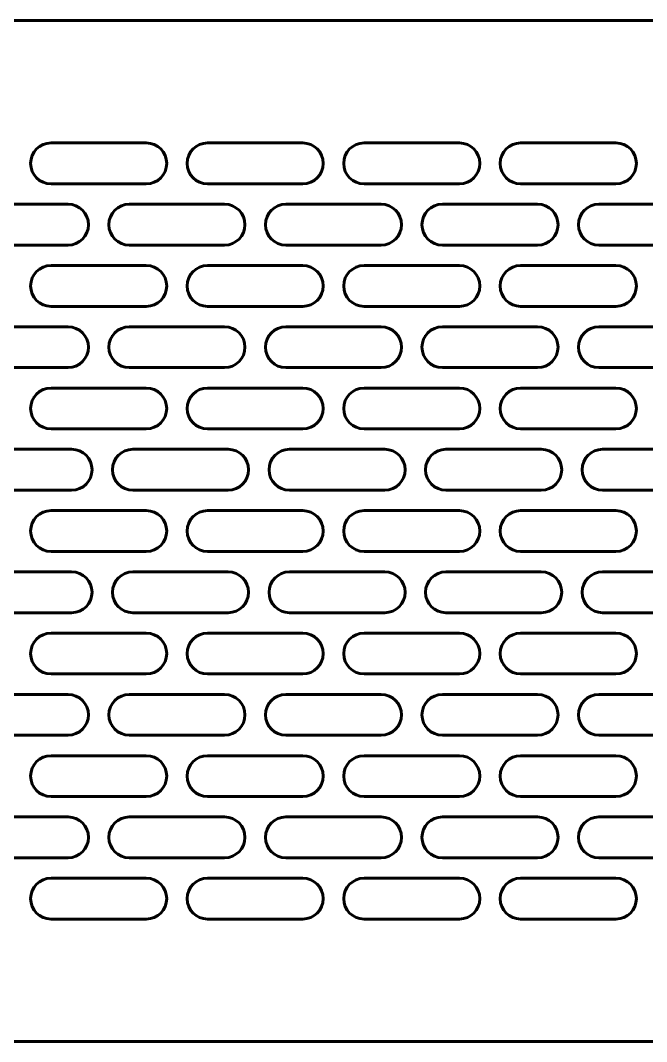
# Model space of a CAD drawing. Header units: millimetres. Extents: x -218 to 987, y 3 to 153.
# Drawn here: x 418.9 to 510.9, y 2.8 to 152.8 of the extents above; entities that cross this region are included whole.
import ezdxf

# ---------------------------------------------------------------- set-up
doc = ezdxf.new("R2010")
doc.units = ezdxf.units.MM
doc.linetypes.add('K5LT_BASIC', pattern=[0])
doc.layers.add('Системный слой', color=7, linetype='Continuous')

# ---------------------------------------------------------------- blocks, each defined once
blk = doc.blocks.new('U0')
at = {"layer": 'Системный слой', "color": 5, "linetype": 'K5LT_BASIC', "lineweight": 60, "true_color": 0x0000ff}
for p, q in [((-218.12, 152.82), (986.88, 152.82)), ((986.88, 2.82), (-218.12, 2.82))]:
    blk.add_line(p, q, dxfattribs=at)
blk = doc.blocks.new('U317')
at = {"layer": 'Системный слой', "color": 5, "linetype": 'K5LT_BASIC', "lineweight": 60, "true_color": 0x0000ff}
for p, q in [((437.38, 134.82), (423.38, 134.82)), ((423.38, 128.82), (437.38, 128.82))]:
    blk.add_line(p, q, dxfattribs=at)
for centre, start, end in [((423.38, 131.82), 90, 270), ((437.38, 131.82), 270, 90)]:
    blk.add_arc(centre, 3, start, end, dxfattribs=at)
blk = doc.blocks.new('U318')
at = {"layer": 'Системный слой', "color": 5, "linetype": 'K5LT_BASIC', "lineweight": 60, "true_color": 0x0000ff}
for p, q in [((460.38, 134.82), (446.38, 134.82)), ((446.38, 128.82), (460.38, 128.82))]:
    blk.add_line(p, q, dxfattribs=at)
for centre, start, end in [((446.38, 131.82), 90, 270), ((460.38, 131.82), 270, 90)]:
    blk.add_arc(centre, 3, start, end, dxfattribs=at)
blk = doc.blocks.new('U319')
at = {"layer": 'Системный слой', "color": 5, "linetype": 'K5LT_BASIC', "lineweight": 60, "true_color": 0x0000ff}
for p, q in [((483.38, 134.82), (469.38, 134.82)), ((469.38, 128.82), (483.38, 128.82))]:
    blk.add_line(p, q, dxfattribs=at)
for centre, start, end in [((469.38, 131.82), 90, 270), ((483.38, 131.82), 270, 90)]:
    blk.add_arc(centre, 3, start, end, dxfattribs=at)
blk = doc.blocks.new('U320')
at = {"layer": 'Системный слой', "color": 5, "linetype": 'K5LT_BASIC', "lineweight": 60, "true_color": 0x0000ff}
for p, q in [((506.38, 134.82), (492.38, 134.82)), ((492.38, 128.82), (506.38, 128.82))]:
    blk.add_line(p, q, dxfattribs=at)
for centre, start, end in [((492.38, 131.82), 90, 270), ((506.38, 131.82), 270, 90)]:
    blk.add_arc(centre, 3, start, end, dxfattribs=at)
blk = doc.blocks.new('U340')
at = {"layer": 'Системный слой', "color": 5, "linetype": 'K5LT_BASIC', "lineweight": 60, "true_color": 0x0000ff}
for p, q in [((426.41, 89.82), (412.41, 89.82)), ((412.41, 83.82), (426.41, 83.82))]:
    blk.add_line(p, q, dxfattribs=at)
for centre, start, end in [((412.41, 86.82), 90, 270), ((426.41, 86.82), 270, 90)]:
    blk.add_arc(centre, 3, start, end, dxfattribs=at)
blk = doc.blocks.new('U342')
at = {"layer": 'Системный слой', "color": 5, "linetype": 'K5LT_BASIC', "lineweight": 60, "true_color": 0x0000ff}
for p, q in [((425.88, 107.82), (411.88, 107.82)), ((411.88, 101.82), (425.88, 101.82))]:
    blk.add_line(p, q, dxfattribs=at)
for centre, start, end in [((411.88, 104.82), 90, 270), ((425.88, 104.82), 270, 90)]:
    blk.add_arc(centre, 3, start, end, dxfattribs=at)
blk = doc.blocks.new('U344')
at = {"layer": 'Системный слой', "color": 5, "linetype": 'K5LT_BASIC', "lineweight": 60, "true_color": 0x0000ff}
for p, q in [((425.88, 125.82), (411.88, 125.82)), ((411.88, 119.82), (425.88, 119.82))]:
    blk.add_line(p, q, dxfattribs=at)
for centre, start, end in [((411.88, 122.82), 90, 270), ((425.88, 122.82), 270, 90)]:
    blk.add_arc(centre, 3, start, end, dxfattribs=at)
blk = doc.blocks.new('U345')
at = {"layer": 'Системный слой', "color": 5, "linetype": 'K5LT_BASIC', "lineweight": 60, "true_color": 0x0000ff}
for p, q in [((437.38, 80.82), (423.38, 80.82)), ((423.38, 74.82), (437.38, 74.82))]:
    blk.add_line(p, q, dxfattribs=at)
for centre, start, end in [((423.38, 77.82), 90, 270), ((437.38, 77.82), 270, 90)]:
    blk.add_arc(centre, 3, start, end, dxfattribs=at)
blk = doc.blocks.new('U346')
at = {"layer": 'Системный слой', "color": 5, "linetype": 'K5LT_BASIC', "lineweight": 60, "true_color": 0x0000ff}
for p, q in [((437.38, 98.82), (423.38, 98.82)), ((423.38, 92.82), (437.38, 92.82))]:
    blk.add_line(p, q, dxfattribs=at)
for centre, start, end in [((423.38, 95.82), 90, 270), ((437.38, 95.82), 270, 90)]:
    blk.add_arc(centre, 3, start, end, dxfattribs=at)
blk = doc.blocks.new('U347')
at = {"layer": 'Системный слой', "color": 5, "linetype": 'K5LT_BASIC', "lineweight": 60, "true_color": 0x0000ff}
for p, q in [((437.38, 116.82), (423.38, 116.82)), ((423.38, 110.82), (437.38, 110.82))]:
    blk.add_line(p, q, dxfattribs=at)
for centre, start, end in [((423.38, 113.82), 90, 270), ((437.38, 113.82), 270, 90)]:
    blk.add_arc(centre, 3, start, end, dxfattribs=at)
blk = doc.blocks.new('U348')
at = {"layer": 'Системный слой', "color": 5, "linetype": 'K5LT_BASIC', "lineweight": 60, "true_color": 0x0000ff}
for p, q in [((437.38, 80.82), (423.38, 80.82)), ((423.38, 74.82), (437.38, 74.82))]:
    blk.add_line(p, q, dxfattribs=at)
for centre, start, end in [((423.38, 77.82), 90, 270), ((437.38, 77.82), 270, 90)]:
    blk.add_arc(centre, 3, start, end, dxfattribs=at)
blk = doc.blocks.new('U349')
at = {"layer": 'Системный слой', "color": 5, "linetype": 'K5LT_BASIC', "lineweight": 60, "true_color": 0x0000ff}
for p, q in [((449.41, 89.82), (435.41, 89.82)), ((435.41, 83.82), (449.41, 83.82))]:
    blk.add_line(p, q, dxfattribs=at)
for centre, start, end in [((435.41, 86.82), 90, 270), ((449.41, 86.82), 270, 90)]:
    blk.add_arc(centre, 3, start, end, dxfattribs=at)
blk = doc.blocks.new('U350')
at = {"layer": 'Системный слой', "color": 5, "linetype": 'K5LT_BASIC', "lineweight": 60, "true_color": 0x0000ff}
for p, q in [((437.38, 98.82), (423.38, 98.82)), ((423.38, 92.82), (437.38, 92.82))]:
    blk.add_line(p, q, dxfattribs=at)
for centre, start, end in [((423.38, 95.82), 90, 270), ((437.38, 95.82), 270, 90)]:
    blk.add_arc(centre, 3, start, end, dxfattribs=at)
blk = doc.blocks.new('U351')
at = {"layer": 'Системный слой', "color": 5, "linetype": 'K5LT_BASIC', "lineweight": 60, "true_color": 0x0000ff}
for p, q in [((448.88, 107.82), (434.88, 107.82)), ((434.88, 101.82), (448.88, 101.82))]:
    blk.add_line(p, q, dxfattribs=at)
for centre, start, end in [((434.88, 104.82), 90, 270), ((448.88, 104.82), 270, 90)]:
    blk.add_arc(centre, 3, start, end, dxfattribs=at)
blk = doc.blocks.new('U352')
at = {"layer": 'Системный слой', "color": 5, "linetype": 'K5LT_BASIC', "lineweight": 60, "true_color": 0x0000ff}
for p, q in [((437.38, 116.82), (423.38, 116.82)), ((423.38, 110.82), (437.38, 110.82))]:
    blk.add_line(p, q, dxfattribs=at)
for centre, start, end in [((423.38, 113.82), 90, 270), ((437.38, 113.82), 270, 90)]:
    blk.add_arc(centre, 3, start, end, dxfattribs=at)
blk = doc.blocks.new('U353')
at = {"layer": 'Системный слой', "color": 5, "linetype": 'K5LT_BASIC', "lineweight": 60, "true_color": 0x0000ff}
for p, q in [((448.88, 125.82), (434.88, 125.82)), ((434.88, 119.82), (448.88, 119.82))]:
    blk.add_line(p, q, dxfattribs=at)
for centre, start, end in [((434.88, 122.82), 90, 270), ((448.88, 122.82), 270, 90)]:
    blk.add_arc(centre, 3, start, end, dxfattribs=at)
blk = doc.blocks.new('U354')
at = {"layer": 'Системный слой', "color": 5, "linetype": 'K5LT_BASIC', "lineweight": 60, "true_color": 0x0000ff}
for p, q in [((460.38, 80.82), (446.38, 80.82)), ((446.38, 74.82), (460.38, 74.82))]:
    blk.add_line(p, q, dxfattribs=at)
for centre, start, end in [((446.38, 77.82), 90, 270), ((460.38, 77.82), 270, 90)]:
    blk.add_arc(centre, 3, start, end, dxfattribs=at)
blk = doc.blocks.new('U355')
at = {"layer": 'Системный слой', "color": 5, "linetype": 'K5LT_BASIC', "lineweight": 60, "true_color": 0x0000ff}
for p, q in [((460.38, 98.82), (446.38, 98.82)), ((446.38, 92.82), (460.38, 92.82))]:
    blk.add_line(p, q, dxfattribs=at)
for centre, start, end in [((446.38, 95.82), 90, 270), ((460.38, 95.82), 270, 90)]:
    blk.add_arc(centre, 3, start, end, dxfattribs=at)
blk = doc.blocks.new('U356')
at = {"layer": 'Системный слой', "color": 5, "linetype": 'K5LT_BASIC', "lineweight": 60, "true_color": 0x0000ff}
for p, q in [((460.38, 116.82), (446.38, 116.82)), ((446.38, 110.82), (460.38, 110.82))]:
    blk.add_line(p, q, dxfattribs=at)
for centre, start, end in [((446.38, 113.82), 90, 270), ((460.38, 113.82), 270, 90)]:
    blk.add_arc(centre, 3, start, end, dxfattribs=at)
blk = doc.blocks.new('U357')
at = {"layer": 'Системный слой', "color": 5, "linetype": 'K5LT_BASIC', "lineweight": 60, "true_color": 0x0000ff}
for p, q in [((460.38, 80.82), (446.38, 80.82)), ((446.38, 74.82), (460.38, 74.82))]:
    blk.add_line(p, q, dxfattribs=at)
for centre, start, end in [((446.38, 77.82), 90, 270), ((460.38, 77.82), 270, 90)]:
    blk.add_arc(centre, 3, start, end, dxfattribs=at)
blk = doc.blocks.new('U358')
at = {"layer": 'Системный слой', "color": 5, "linetype": 'K5LT_BASIC', "lineweight": 60, "true_color": 0x0000ff}
for p, q in [((472.41, 89.82), (458.41, 89.82)), ((458.41, 83.82), (472.41, 83.82))]:
    blk.add_line(p, q, dxfattribs=at)
for centre, start, end in [((458.41, 86.82), 90, 270), ((472.41, 86.82), 270, 90)]:
    blk.add_arc(centre, 3, start, end, dxfattribs=at)
blk = doc.blocks.new('U359')
at = {"layer": 'Системный слой', "color": 5, "linetype": 'K5LT_BASIC', "lineweight": 60, "true_color": 0x0000ff}
for p, q in [((460.38, 98.82), (446.38, 98.82)), ((446.38, 92.82), (460.38, 92.82))]:
    blk.add_line(p, q, dxfattribs=at)
for centre, start, end in [((446.38, 95.82), 90, 270), ((460.38, 95.82), 270, 90)]:
    blk.add_arc(centre, 3, start, end, dxfattribs=at)
blk = doc.blocks.new('U360')
at = {"layer": 'Системный слой', "color": 5, "linetype": 'K5LT_BASIC', "lineweight": 60, "true_color": 0x0000ff}
for p, q in [((471.88, 107.82), (457.88, 107.82)), ((457.88, 101.82), (471.88, 101.82))]:
    blk.add_line(p, q, dxfattribs=at)
for centre, start, end in [((457.88, 104.82), 90, 270), ((471.88, 104.82), 270, 90)]:
    blk.add_arc(centre, 3, start, end, dxfattribs=at)
blk = doc.blocks.new('U361')
at = {"layer": 'Системный слой', "color": 5, "linetype": 'K5LT_BASIC', "lineweight": 60, "true_color": 0x0000ff}
for p, q in [((460.38, 116.82), (446.38, 116.82)), ((446.38, 110.82), (460.38, 110.82))]:
    blk.add_line(p, q, dxfattribs=at)
for centre, start, end in [((446.38, 113.82), 90, 270), ((460.38, 113.82), 270, 90)]:
    blk.add_arc(centre, 3, start, end, dxfattribs=at)
blk = doc.blocks.new('U362')
at = {"layer": 'Системный слой', "color": 5, "linetype": 'K5LT_BASIC', "lineweight": 60, "true_color": 0x0000ff}
for p, q in [((471.88, 125.82), (457.88, 125.82)), ((457.88, 119.82), (471.88, 119.82))]:
    blk.add_line(p, q, dxfattribs=at)
for centre, start, end in [((457.88, 122.82), 90, 270), ((471.88, 122.82), 270, 90)]:
    blk.add_arc(centre, 3, start, end, dxfattribs=at)
blk = doc.blocks.new('U363')
at = {"layer": 'Системный слой', "color": 5, "linetype": 'K5LT_BASIC', "lineweight": 60, "true_color": 0x0000ff}
for p, q in [((483.38, 80.82), (469.38, 80.82)), ((469.38, 74.82), (483.38, 74.82))]:
    blk.add_line(p, q, dxfattribs=at)
for centre, start, end in [((469.38, 77.82), 90, 270), ((483.38, 77.82), 270, 90)]:
    blk.add_arc(centre, 3, start, end, dxfattribs=at)
blk = doc.blocks.new('U364')
at = {"layer": 'Системный слой', "color": 5, "linetype": 'K5LT_BASIC', "lineweight": 60, "true_color": 0x0000ff}
for p, q in [((483.38, 98.82), (469.38, 98.82)), ((469.38, 92.82), (483.38, 92.82))]:
    blk.add_line(p, q, dxfattribs=at)
for centre, start, end in [((469.38, 95.82), 90, 270), ((483.38, 95.82), 270, 90)]:
    blk.add_arc(centre, 3, start, end, dxfattribs=at)
blk = doc.blocks.new('U365')
at = {"layer": 'Системный слой', "color": 5, "linetype": 'K5LT_BASIC', "lineweight": 60, "true_color": 0x0000ff}
for p, q in [((483.38, 116.82), (469.38, 116.82)), ((469.38, 110.82), (483.38, 110.82))]:
    blk.add_line(p, q, dxfattribs=at)
for centre, start, end in [((469.38, 113.82), 90, 270), ((483.38, 113.82), 270, 90)]:
    blk.add_arc(centre, 3, start, end, dxfattribs=at)
blk = doc.blocks.new('U366')
at = {"layer": 'Системный слой', "color": 5, "linetype": 'K5LT_BASIC', "lineweight": 60, "true_color": 0x0000ff}
for p, q in [((483.38, 80.82), (469.38, 80.82)), ((469.38, 74.82), (483.38, 74.82))]:
    blk.add_line(p, q, dxfattribs=at)
for centre, start, end in [((469.38, 77.82), 90, 270), ((483.38, 77.82), 270, 90)]:
    blk.add_arc(centre, 3, start, end, dxfattribs=at)
blk = doc.blocks.new('U367')
at = {"layer": 'Системный слой', "color": 5, "linetype": 'K5LT_BASIC', "lineweight": 60, "true_color": 0x0000ff}
for p, q in [((495.41, 89.82), (481.41, 89.82)), ((481.41, 83.82), (495.41, 83.82))]:
    blk.add_line(p, q, dxfattribs=at)
for centre, start, end in [((481.41, 86.82), 90, 270), ((495.41, 86.82), 270, 90)]:
    blk.add_arc(centre, 3, start, end, dxfattribs=at)
blk = doc.blocks.new('U368')
at = {"layer": 'Системный слой', "color": 5, "linetype": 'K5LT_BASIC', "lineweight": 60, "true_color": 0x0000ff}
for p, q in [((483.38, 98.82), (469.38, 98.82)), ((469.38, 92.82), (483.38, 92.82))]:
    blk.add_line(p, q, dxfattribs=at)
for centre, start, end in [((469.38, 95.82), 90, 270), ((483.38, 95.82), 270, 90)]:
    blk.add_arc(centre, 3, start, end, dxfattribs=at)
blk = doc.blocks.new('U369')
at = {"layer": 'Системный слой', "color": 5, "linetype": 'K5LT_BASIC', "lineweight": 60, "true_color": 0x0000ff}
for p, q in [((494.88, 107.82), (480.88, 107.82)), ((480.88, 101.82), (494.88, 101.82))]:
    blk.add_line(p, q, dxfattribs=at)
for centre, start, end in [((480.88, 104.82), 90, 270), ((494.88, 104.82), 270, 90)]:
    blk.add_arc(centre, 3, start, end, dxfattribs=at)
blk = doc.blocks.new('U370')
at = {"layer": 'Системный слой', "color": 5, "linetype": 'K5LT_BASIC', "lineweight": 60, "true_color": 0x0000ff}
for p, q in [((483.38, 116.82), (469.38, 116.82)), ((469.38, 110.82), (483.38, 110.82))]:
    blk.add_line(p, q, dxfattribs=at)
for centre, start, end in [((469.38, 113.82), 90, 270), ((483.38, 113.82), 270, 90)]:
    blk.add_arc(centre, 3, start, end, dxfattribs=at)
blk = doc.blocks.new('U371')
at = {"layer": 'Системный слой', "color": 5, "linetype": 'K5LT_BASIC', "lineweight": 60, "true_color": 0x0000ff}
for p, q in [((494.88, 125.82), (480.88, 125.82)), ((480.88, 119.82), (494.88, 119.82))]:
    blk.add_line(p, q, dxfattribs=at)
for centre, start, end in [((480.88, 122.82), 90, 270), ((494.88, 122.82), 270, 90)]:
    blk.add_arc(centre, 3, start, end, dxfattribs=at)
blk = doc.blocks.new('U372')
at = {"layer": 'Системный слой', "color": 5, "linetype": 'K5LT_BASIC', "lineweight": 60, "true_color": 0x0000ff}
for p, q in [((506.38, 80.82), (492.38, 80.82)), ((492.38, 74.82), (506.38, 74.82))]:
    blk.add_line(p, q, dxfattribs=at)
for centre, start, end in [((492.38, 77.82), 90, 270), ((506.38, 77.82), 270, 90)]:
    blk.add_arc(centre, 3, start, end, dxfattribs=at)
blk = doc.blocks.new('U373')
at = {"layer": 'Системный слой', "color": 5, "linetype": 'K5LT_BASIC', "lineweight": 60, "true_color": 0x0000ff}
for p, q in [((506.38, 98.82), (492.38, 98.82)), ((492.38, 92.82), (506.38, 92.82))]:
    blk.add_line(p, q, dxfattribs=at)
for centre, start, end in [((492.38, 95.82), 90, 270), ((506.38, 95.82), 270, 90)]:
    blk.add_arc(centre, 3, start, end, dxfattribs=at)
blk = doc.blocks.new('U374')
at = {"layer": 'Системный слой', "color": 5, "linetype": 'K5LT_BASIC', "lineweight": 60, "true_color": 0x0000ff}
for p, q in [((506.38, 116.82), (492.38, 116.82)), ((492.38, 110.82), (506.38, 110.82))]:
    blk.add_line(p, q, dxfattribs=at)
for centre, start, end in [((492.38, 113.82), 90, 270), ((506.38, 113.82), 270, 90)]:
    blk.add_arc(centre, 3, start, end, dxfattribs=at)
blk = doc.blocks.new('U375')
at = {"layer": 'Системный слой', "color": 5, "linetype": 'K5LT_BASIC', "lineweight": 60, "true_color": 0x0000ff}
for p, q in [((506.38, 80.82), (492.38, 80.82)), ((492.38, 74.82), (506.38, 74.82))]:
    blk.add_line(p, q, dxfattribs=at)
for centre, start, end in [((492.38, 77.82), 90, 270), ((506.38, 77.82), 270, 90)]:
    blk.add_arc(centre, 3, start, end, dxfattribs=at)
blk = doc.blocks.new('U376')
at = {"layer": 'Системный слой', "color": 5, "linetype": 'K5LT_BASIC', "lineweight": 60, "true_color": 0x0000ff}
for p, q in [((518.41, 89.82), (504.41, 89.82)), ((504.41, 83.82), (518.41, 83.82))]:
    blk.add_line(p, q, dxfattribs=at)
for centre, start, end in [((504.41, 86.82), 90, 270), ((518.41, 86.82), 270, 90)]:
    blk.add_arc(centre, 3, start, end, dxfattribs=at)
blk = doc.blocks.new('U377')
at = {"layer": 'Системный слой', "color": 5, "linetype": 'K5LT_BASIC', "lineweight": 60, "true_color": 0x0000ff}
for p, q in [((506.38, 98.82), (492.38, 98.82)), ((492.38, 92.82), (506.38, 92.82))]:
    blk.add_line(p, q, dxfattribs=at)
for centre, start, end in [((492.38, 95.82), 90, 270), ((506.38, 95.82), 270, 90)]:
    blk.add_arc(centre, 3, start, end, dxfattribs=at)
blk = doc.blocks.new('U378')
at = {"layer": 'Системный слой', "color": 5, "linetype": 'K5LT_BASIC', "lineweight": 60, "true_color": 0x0000ff}
for p, q in [((517.88, 107.82), (503.88, 107.82)), ((503.88, 101.82), (517.88, 101.82))]:
    blk.add_line(p, q, dxfattribs=at)
for centre, start, end in [((503.88, 104.82), 90, 270), ((517.88, 104.82), 270, 90)]:
    blk.add_arc(centre, 3, start, end, dxfattribs=at)
blk = doc.blocks.new('U379')
at = {"layer": 'Системный слой', "color": 5, "linetype": 'K5LT_BASIC', "lineweight": 60, "true_color": 0x0000ff}
for p, q in [((506.38, 116.82), (492.38, 116.82)), ((492.38, 110.82), (506.38, 110.82))]:
    blk.add_line(p, q, dxfattribs=at)
for centre, start, end in [((492.38, 113.82), 90, 270), ((506.38, 113.82), 270, 90)]:
    blk.add_arc(centre, 3, start, end, dxfattribs=at)
blk = doc.blocks.new('U380')
at = {"layer": 'Системный слой', "color": 5, "linetype": 'K5LT_BASIC', "lineweight": 60, "true_color": 0x0000ff}
for p, q in [((517.88, 125.82), (503.88, 125.82)), ((503.88, 119.82), (517.88, 119.82))]:
    blk.add_line(p, q, dxfattribs=at)
for centre, start, end in [((503.88, 122.82), 90, 270), ((517.88, 122.82), 270, 90)]:
    blk.add_arc(centre, 3, start, end, dxfattribs=at)
blk = doc.blocks.new('U835')
at = {"layer": 'Системный слой', "color": 5, "linetype": 'K5LT_BASIC', "lineweight": 60, "true_color": 0x0000ff}
for p, q in [((423.38, 26.82), (437.38, 26.82)), ((437.38, 20.82), (423.38, 20.82))]:
    blk.add_line(p, q, dxfattribs=at)
for centre, start, end in [((423.38, 23.82), 90, 270), ((437.38, 23.82), 270, 90)]:
    blk.add_arc(centre, 3, start, end, dxfattribs=at)
blk = doc.blocks.new('U836')
at = {"layer": 'Системный слой', "color": 5, "linetype": 'K5LT_BASIC', "lineweight": 60, "true_color": 0x0000ff}
for p, q in [((446.38, 26.82), (460.38, 26.82)), ((460.38, 20.82), (446.38, 20.82))]:
    blk.add_line(p, q, dxfattribs=at)
for centre, start, end in [((446.38, 23.82), 90, 270), ((460.38, 23.82), 270, 90)]:
    blk.add_arc(centre, 3, start, end, dxfattribs=at)
blk = doc.blocks.new('U837')
at = {"layer": 'Системный слой', "color": 5, "linetype": 'K5LT_BASIC', "lineweight": 60, "true_color": 0x0000ff}
for p, q in [((469.38, 26.82), (483.38, 26.82)), ((483.38, 20.82), (469.38, 20.82))]:
    blk.add_line(p, q, dxfattribs=at)
for centre, start, end in [((469.38, 23.82), 90, 270), ((483.38, 23.82), 270, 90)]:
    blk.add_arc(centre, 3, start, end, dxfattribs=at)
blk = doc.blocks.new('U838')
at = {"layer": 'Системный слой', "color": 5, "linetype": 'K5LT_BASIC', "lineweight": 60, "true_color": 0x0000ff}
for p, q in [((492.38, 26.82), (506.38, 26.82)), ((506.38, 20.82), (492.38, 20.82))]:
    blk.add_line(p, q, dxfattribs=at)
for centre, start, end in [((492.38, 23.82), 90, 270), ((506.38, 23.82), 270, 90)]:
    blk.add_arc(centre, 3, start, end, dxfattribs=at)
blk = doc.blocks.new('U858')
at = {"layer": 'Системный слой', "color": 5, "linetype": 'K5LT_BASIC', "lineweight": 60, "true_color": 0x0000ff}
for p, q in [((412.41, 71.82), (426.41, 71.82)), ((426.41, 65.82), (412.41, 65.82))]:
    blk.add_line(p, q, dxfattribs=at)
for centre, start, end in [((412.41, 68.82), 90, 270), ((426.41, 68.82), 270, 90)]:
    blk.add_arc(centre, 3, start, end, dxfattribs=at)
blk = doc.blocks.new('U860')
at = {"layer": 'Системный слой', "color": 5, "linetype": 'K5LT_BASIC', "lineweight": 60, "true_color": 0x0000ff}
for p, q in [((411.88, 53.82), (425.88, 53.82)), ((425.88, 47.82), (411.88, 47.82))]:
    blk.add_line(p, q, dxfattribs=at)
for centre, start, end in [((411.88, 50.82), 90, 270), ((425.88, 50.82), 270, 90)]:
    blk.add_arc(centre, 3, start, end, dxfattribs=at)
blk = doc.blocks.new('U862')
at = {"layer": 'Системный слой', "color": 5, "linetype": 'K5LT_BASIC', "lineweight": 60, "true_color": 0x0000ff}
for p, q in [((411.88, 35.82), (425.88, 35.82)), ((425.88, 29.82), (411.88, 29.82))]:
    blk.add_line(p, q, dxfattribs=at)
for centre, start, end in [((411.88, 32.82), 90, 270), ((425.88, 32.82), 270, 90)]:
    blk.add_arc(centre, 3, start, end, dxfattribs=at)
blk = doc.blocks.new('U863')
at = {"layer": 'Системный слой', "color": 5, "linetype": 'K5LT_BASIC', "lineweight": 60, "true_color": 0x0000ff}
for p, q in [((423.38, 80.82), (437.38, 80.82)), ((437.38, 74.82), (423.38, 74.82))]:
    blk.add_line(p, q, dxfattribs=at)
for centre, start, end in [((423.38, 77.82), 90, 270), ((437.38, 77.82), 270, 90)]:
    blk.add_arc(centre, 3, start, end, dxfattribs=at)
blk = doc.blocks.new('U864')
at = {"layer": 'Системный слой', "color": 5, "linetype": 'K5LT_BASIC', "lineweight": 60, "true_color": 0x0000ff}
for p, q in [((423.38, 62.82), (437.38, 62.82)), ((437.38, 56.82), (423.38, 56.82))]:
    blk.add_line(p, q, dxfattribs=at)
for centre, start, end in [((423.38, 59.82), 90, 270), ((437.38, 59.82), 270, 90)]:
    blk.add_arc(centre, 3, start, end, dxfattribs=at)
blk = doc.blocks.new('U865')
at = {"layer": 'Системный слой', "color": 5, "linetype": 'K5LT_BASIC', "lineweight": 60, "true_color": 0x0000ff}
for p, q in [((423.38, 44.82), (437.38, 44.82)), ((437.38, 38.82), (423.38, 38.82))]:
    blk.add_line(p, q, dxfattribs=at)
for centre, start, end in [((423.38, 41.82), 90, 270), ((437.38, 41.82), 270, 90)]:
    blk.add_arc(centre, 3, start, end, dxfattribs=at)
blk = doc.blocks.new('U866')
at = {"layer": 'Системный слой', "color": 5, "linetype": 'K5LT_BASIC', "lineweight": 60, "true_color": 0x0000ff}
for p, q in [((423.38, 80.82), (437.38, 80.82)), ((437.38, 74.82), (423.38, 74.82))]:
    blk.add_line(p, q, dxfattribs=at)
for centre, start, end in [((423.38, 77.82), 90, 270), ((437.38, 77.82), 270, 90)]:
    blk.add_arc(centre, 3, start, end, dxfattribs=at)
blk = doc.blocks.new('U867')
at = {"layer": 'Системный слой', "color": 5, "linetype": 'K5LT_BASIC', "lineweight": 60, "true_color": 0x0000ff}
for p, q in [((435.41, 71.82), (449.41, 71.82)), ((449.41, 65.82), (435.41, 65.82))]:
    blk.add_line(p, q, dxfattribs=at)
for centre, start, end in [((435.41, 68.82), 90, 270), ((449.41, 68.82), 270, 90)]:
    blk.add_arc(centre, 3, start, end, dxfattribs=at)
blk = doc.blocks.new('U868')
at = {"layer": 'Системный слой', "color": 5, "linetype": 'K5LT_BASIC', "lineweight": 60, "true_color": 0x0000ff}
for p, q in [((423.38, 62.82), (437.38, 62.82)), ((437.38, 56.82), (423.38, 56.82))]:
    blk.add_line(p, q, dxfattribs=at)
for centre, start, end in [((423.38, 59.82), 90, 270), ((437.38, 59.82), 270, 90)]:
    blk.add_arc(centre, 3, start, end, dxfattribs=at)
blk = doc.blocks.new('U869')
at = {"layer": 'Системный слой', "color": 5, "linetype": 'K5LT_BASIC', "lineweight": 60, "true_color": 0x0000ff}
for p, q in [((434.88, 53.82), (448.88, 53.82)), ((448.88, 47.82), (434.88, 47.82))]:
    blk.add_line(p, q, dxfattribs=at)
for centre, start, end in [((434.88, 50.82), 90, 270), ((448.88, 50.82), 270, 90)]:
    blk.add_arc(centre, 3, start, end, dxfattribs=at)
blk = doc.blocks.new('U870')
at = {"layer": 'Системный слой', "color": 5, "linetype": 'K5LT_BASIC', "lineweight": 60, "true_color": 0x0000ff}
for p, q in [((423.38, 44.82), (437.38, 44.82)), ((437.38, 38.82), (423.38, 38.82))]:
    blk.add_line(p, q, dxfattribs=at)
for centre, start, end in [((423.38, 41.82), 90, 270), ((437.38, 41.82), 270, 90)]:
    blk.add_arc(centre, 3, start, end, dxfattribs=at)
blk = doc.blocks.new('U871')
at = {"layer": 'Системный слой', "color": 5, "linetype": 'K5LT_BASIC', "lineweight": 60, "true_color": 0x0000ff}
for p, q in [((434.88, 35.82), (448.88, 35.82)), ((448.88, 29.82), (434.88, 29.82))]:
    blk.add_line(p, q, dxfattribs=at)
for centre, start, end in [((434.88, 32.82), 90, 270), ((448.88, 32.82), 270, 90)]:
    blk.add_arc(centre, 3, start, end, dxfattribs=at)
blk = doc.blocks.new('U872')
at = {"layer": 'Системный слой', "color": 5, "linetype": 'K5LT_BASIC', "lineweight": 60, "true_color": 0x0000ff}
for p, q in [((446.38, 80.82), (460.38, 80.82)), ((460.38, 74.82), (446.38, 74.82))]:
    blk.add_line(p, q, dxfattribs=at)
for centre, start, end in [((446.38, 77.82), 90, 270), ((460.38, 77.82), 270, 90)]:
    blk.add_arc(centre, 3, start, end, dxfattribs=at)
blk = doc.blocks.new('U873')
at = {"layer": 'Системный слой', "color": 5, "linetype": 'K5LT_BASIC', "lineweight": 60, "true_color": 0x0000ff}
for p, q in [((446.38, 62.82), (460.38, 62.82)), ((460.38, 56.82), (446.38, 56.82))]:
    blk.add_line(p, q, dxfattribs=at)
for centre, start, end in [((446.38, 59.82), 90, 270), ((460.38, 59.82), 270, 90)]:
    blk.add_arc(centre, 3, start, end, dxfattribs=at)
blk = doc.blocks.new('U874')
at = {"layer": 'Системный слой', "color": 5, "linetype": 'K5LT_BASIC', "lineweight": 60, "true_color": 0x0000ff}
for p, q in [((446.38, 44.82), (460.38, 44.82)), ((460.38, 38.82), (446.38, 38.82))]:
    blk.add_line(p, q, dxfattribs=at)
for centre, start, end in [((446.38, 41.82), 90, 270), ((460.38, 41.82), 270, 90)]:
    blk.add_arc(centre, 3, start, end, dxfattribs=at)
blk = doc.blocks.new('U875')
at = {"layer": 'Системный слой', "color": 5, "linetype": 'K5LT_BASIC', "lineweight": 60, "true_color": 0x0000ff}
for p, q in [((446.38, 80.82), (460.38, 80.82)), ((460.38, 74.82), (446.38, 74.82))]:
    blk.add_line(p, q, dxfattribs=at)
for centre, start, end in [((446.38, 77.82), 90, 270), ((460.38, 77.82), 270, 90)]:
    blk.add_arc(centre, 3, start, end, dxfattribs=at)
blk = doc.blocks.new('U876')
at = {"layer": 'Системный слой', "color": 5, "linetype": 'K5LT_BASIC', "lineweight": 60, "true_color": 0x0000ff}
for p, q in [((458.41, 71.82), (472.41, 71.82)), ((472.41, 65.82), (458.41, 65.82))]:
    blk.add_line(p, q, dxfattribs=at)
for centre, start, end in [((458.41, 68.82), 90, 270), ((472.41, 68.82), 270, 90)]:
    blk.add_arc(centre, 3, start, end, dxfattribs=at)
blk = doc.blocks.new('U877')
at = {"layer": 'Системный слой', "color": 5, "linetype": 'K5LT_BASIC', "lineweight": 60, "true_color": 0x0000ff}
for p, q in [((446.38, 62.82), (460.38, 62.82)), ((460.38, 56.82), (446.38, 56.82))]:
    blk.add_line(p, q, dxfattribs=at)
for centre, start, end in [((446.38, 59.82), 90, 270), ((460.38, 59.82), 270, 90)]:
    blk.add_arc(centre, 3, start, end, dxfattribs=at)
blk = doc.blocks.new('U878')
at = {"layer": 'Системный слой', "color": 5, "linetype": 'K5LT_BASIC', "lineweight": 60, "true_color": 0x0000ff}
for p, q in [((457.88, 53.82), (471.88, 53.82)), ((471.88, 47.82), (457.88, 47.82))]:
    blk.add_line(p, q, dxfattribs=at)
for centre, start, end in [((457.88, 50.82), 90, 270), ((471.88, 50.82), 270, 90)]:
    blk.add_arc(centre, 3, start, end, dxfattribs=at)
blk = doc.blocks.new('U879')
at = {"layer": 'Системный слой', "color": 5, "linetype": 'K5LT_BASIC', "lineweight": 60, "true_color": 0x0000ff}
for p, q in [((446.38, 44.82), (460.38, 44.82)), ((460.38, 38.82), (446.38, 38.82))]:
    blk.add_line(p, q, dxfattribs=at)
for centre, start, end in [((446.38, 41.82), 90, 270), ((460.38, 41.82), 270, 90)]:
    blk.add_arc(centre, 3, start, end, dxfattribs=at)
blk = doc.blocks.new('U880')
at = {"layer": 'Системный слой', "color": 5, "linetype": 'K5LT_BASIC', "lineweight": 60, "true_color": 0x0000ff}
for p, q in [((457.88, 35.82), (471.88, 35.82)), ((471.88, 29.82), (457.88, 29.82))]:
    blk.add_line(p, q, dxfattribs=at)
for centre, start, end in [((457.88, 32.82), 90, 270), ((471.88, 32.82), 270, 90)]:
    blk.add_arc(centre, 3, start, end, dxfattribs=at)
blk = doc.blocks.new('U881')
at = {"layer": 'Системный слой', "color": 5, "linetype": 'K5LT_BASIC', "lineweight": 60, "true_color": 0x0000ff}
for p, q in [((469.38, 80.82), (483.38, 80.82)), ((483.38, 74.82), (469.38, 74.82))]:
    blk.add_line(p, q, dxfattribs=at)
for centre, start, end in [((469.38, 77.82), 90, 270), ((483.38, 77.82), 270, 90)]:
    blk.add_arc(centre, 3, start, end, dxfattribs=at)
blk = doc.blocks.new('U882')
at = {"layer": 'Системный слой', "color": 5, "linetype": 'K5LT_BASIC', "lineweight": 60, "true_color": 0x0000ff}
for p, q in [((469.38, 62.82), (483.38, 62.82)), ((483.38, 56.82), (469.38, 56.82))]:
    blk.add_line(p, q, dxfattribs=at)
for centre, start, end in [((469.38, 59.82), 90, 270), ((483.38, 59.82), 270, 90)]:
    blk.add_arc(centre, 3, start, end, dxfattribs=at)
blk = doc.blocks.new('U883')
at = {"layer": 'Системный слой', "color": 5, "linetype": 'K5LT_BASIC', "lineweight": 60, "true_color": 0x0000ff}
for p, q in [((469.38, 44.82), (483.38, 44.82)), ((483.38, 38.82), (469.38, 38.82))]:
    blk.add_line(p, q, dxfattribs=at)
for centre, start, end in [((469.38, 41.82), 90, 270), ((483.38, 41.82), 270, 90)]:
    blk.add_arc(centre, 3, start, end, dxfattribs=at)
blk = doc.blocks.new('U884')
at = {"layer": 'Системный слой', "color": 5, "linetype": 'K5LT_BASIC', "lineweight": 60, "true_color": 0x0000ff}
for p, q in [((469.38, 80.82), (483.38, 80.82)), ((483.38, 74.82), (469.38, 74.82))]:
    blk.add_line(p, q, dxfattribs=at)
for centre, start, end in [((469.38, 77.82), 90, 270), ((483.38, 77.82), 270, 90)]:
    blk.add_arc(centre, 3, start, end, dxfattribs=at)
blk = doc.blocks.new('U885')
at = {"layer": 'Системный слой', "color": 5, "linetype": 'K5LT_BASIC', "lineweight": 60, "true_color": 0x0000ff}
for p, q in [((481.41, 71.82), (495.41, 71.82)), ((495.41, 65.82), (481.41, 65.82))]:
    blk.add_line(p, q, dxfattribs=at)
for centre, start, end in [((481.41, 68.82), 90, 270), ((495.41, 68.82), 270, 90)]:
    blk.add_arc(centre, 3, start, end, dxfattribs=at)
blk = doc.blocks.new('U886')
at = {"layer": 'Системный слой', "color": 5, "linetype": 'K5LT_BASIC', "lineweight": 60, "true_color": 0x0000ff}
for p, q in [((469.38, 62.82), (483.38, 62.82)), ((483.38, 56.82), (469.38, 56.82))]:
    blk.add_line(p, q, dxfattribs=at)
for centre, start, end in [((469.38, 59.82), 90, 270), ((483.38, 59.82), 270, 90)]:
    blk.add_arc(centre, 3, start, end, dxfattribs=at)
blk = doc.blocks.new('U887')
at = {"layer": 'Системный слой', "color": 5, "linetype": 'K5LT_BASIC', "lineweight": 60, "true_color": 0x0000ff}
for p, q in [((480.88, 53.82), (494.88, 53.82)), ((494.88, 47.82), (480.88, 47.82))]:
    blk.add_line(p, q, dxfattribs=at)
for centre, start, end in [((480.88, 50.82), 90, 270), ((494.88, 50.82), 270, 90)]:
    blk.add_arc(centre, 3, start, end, dxfattribs=at)
blk = doc.blocks.new('U888')
at = {"layer": 'Системный слой', "color": 5, "linetype": 'K5LT_BASIC', "lineweight": 60, "true_color": 0x0000ff}
for p, q in [((469.38, 44.82), (483.38, 44.82)), ((483.38, 38.82), (469.38, 38.82))]:
    blk.add_line(p, q, dxfattribs=at)
for centre, start, end in [((469.38, 41.82), 90, 270), ((483.38, 41.82), 270, 90)]:
    blk.add_arc(centre, 3, start, end, dxfattribs=at)
blk = doc.blocks.new('U889')
at = {"layer": 'Системный слой', "color": 5, "linetype": 'K5LT_BASIC', "lineweight": 60, "true_color": 0x0000ff}
for p, q in [((480.88, 35.82), (494.88, 35.82)), ((494.88, 29.82), (480.88, 29.82))]:
    blk.add_line(p, q, dxfattribs=at)
for centre, start, end in [((480.88, 32.82), 90, 270), ((494.88, 32.82), 270, 90)]:
    blk.add_arc(centre, 3, start, end, dxfattribs=at)
blk = doc.blocks.new('U890')
at = {"layer": 'Системный слой', "color": 5, "linetype": 'K5LT_BASIC', "lineweight": 60, "true_color": 0x0000ff}
for p, q in [((492.38, 80.82), (506.38, 80.82)), ((506.38, 74.82), (492.38, 74.82))]:
    blk.add_line(p, q, dxfattribs=at)
for centre, start, end in [((492.38, 77.82), 90, 270), ((506.38, 77.82), 270, 90)]:
    blk.add_arc(centre, 3, start, end, dxfattribs=at)
blk = doc.blocks.new('U891')
at = {"layer": 'Системный слой', "color": 5, "linetype": 'K5LT_BASIC', "lineweight": 60, "true_color": 0x0000ff}
for p, q in [((492.38, 62.82), (506.38, 62.82)), ((506.38, 56.82), (492.38, 56.82))]:
    blk.add_line(p, q, dxfattribs=at)
for centre, start, end in [((492.38, 59.82), 90, 270), ((506.38, 59.82), 270, 90)]:
    blk.add_arc(centre, 3, start, end, dxfattribs=at)
blk = doc.blocks.new('U892')
at = {"layer": 'Системный слой', "color": 5, "linetype": 'K5LT_BASIC', "lineweight": 60, "true_color": 0x0000ff}
for p, q in [((492.38, 44.82), (506.38, 44.82)), ((506.38, 38.82), (492.38, 38.82))]:
    blk.add_line(p, q, dxfattribs=at)
for centre, start, end in [((492.38, 41.82), 90, 270), ((506.38, 41.82), 270, 90)]:
    blk.add_arc(centre, 3, start, end, dxfattribs=at)
blk = doc.blocks.new('U893')
at = {"layer": 'Системный слой', "color": 5, "linetype": 'K5LT_BASIC', "lineweight": 60, "true_color": 0x0000ff}
for p, q in [((492.38, 80.82), (506.38, 80.82)), ((506.38, 74.82), (492.38, 74.82))]:
    blk.add_line(p, q, dxfattribs=at)
for centre, start, end in [((492.38, 77.82), 90, 270), ((506.38, 77.82), 270, 90)]:
    blk.add_arc(centre, 3, start, end, dxfattribs=at)
blk = doc.blocks.new('U894')
at = {"layer": 'Системный слой', "color": 5, "linetype": 'K5LT_BASIC', "lineweight": 60, "true_color": 0x0000ff}
for p, q in [((504.41, 71.82), (518.41, 71.82)), ((518.41, 65.82), (504.41, 65.82))]:
    blk.add_line(p, q, dxfattribs=at)
for centre, start, end in [((504.41, 68.82), 90, 270), ((518.41, 68.82), 270, 90)]:
    blk.add_arc(centre, 3, start, end, dxfattribs=at)
blk = doc.blocks.new('U895')
at = {"layer": 'Системный слой', "color": 5, "linetype": 'K5LT_BASIC', "lineweight": 60, "true_color": 0x0000ff}
for p, q in [((492.38, 62.82), (506.38, 62.82)), ((506.38, 56.82), (492.38, 56.82))]:
    blk.add_line(p, q, dxfattribs=at)
for centre, start, end in [((492.38, 59.82), 90, 270), ((506.38, 59.82), 270, 90)]:
    blk.add_arc(centre, 3, start, end, dxfattribs=at)
blk = doc.blocks.new('U896')
at = {"layer": 'Системный слой', "color": 5, "linetype": 'K5LT_BASIC', "lineweight": 60, "true_color": 0x0000ff}
for p, q in [((503.88, 53.82), (517.88, 53.82)), ((517.88, 47.82), (503.88, 47.82))]:
    blk.add_line(p, q, dxfattribs=at)
for centre, start, end in [((503.88, 50.82), 90, 270), ((517.88, 50.82), 270, 90)]:
    blk.add_arc(centre, 3, start, end, dxfattribs=at)
blk = doc.blocks.new('U897')
at = {"layer": 'Системный слой', "color": 5, "linetype": 'K5LT_BASIC', "lineweight": 60, "true_color": 0x0000ff}
for p, q in [((492.38, 44.82), (506.38, 44.82)), ((506.38, 38.82), (492.38, 38.82))]:
    blk.add_line(p, q, dxfattribs=at)
for centre, start, end in [((492.38, 41.82), 90, 270), ((506.38, 41.82), 270, 90)]:
    blk.add_arc(centre, 3, start, end, dxfattribs=at)
blk = doc.blocks.new('U898')
at = {"layer": 'Системный слой', "color": 5, "linetype": 'K5LT_BASIC', "lineweight": 60, "true_color": 0x0000ff}
for p, q in [((503.88, 35.82), (517.88, 35.82)), ((517.88, 29.82), (503.88, 29.82))]:
    blk.add_line(p, q, dxfattribs=at)
for centre, start, end in [((503.88, 32.82), 90, 270), ((517.88, 32.82), 270, 90)]:
    blk.add_arc(centre, 3, start, end, dxfattribs=at)

msp = doc.modelspace()

# ---------------------------------------------------------------- block references
at = {"layer": 'Системный слой'}
for name in ['U0', 'U317', 'U318', 'U319', 'U320', 'U344', 'U353', 'U362', 'U371', 'U380', 'U347', 'U352', 'U356', 'U361', 'U365', 'U370', 'U374', 'U379', 'U342', 'U351', 'U360', 'U369', 'U378', 'U346', 'U350', 'U355', 'U359', 'U364', 'U368', 'U373', 'U377', 'U340', 'U349', 'U358', 'U367', 'U376', 'U345', 'U348', 'U863', 'U866', 'U354', 'U357', 'U872', 'U875', 'U363', 'U366', 'U881', 'U884', 'U372', 'U375', 'U890', 'U893', 'U858', 'U867', 'U876', 'U885', 'U894', 'U864', 'U868', 'U873', 'U877', 'U882', 'U886', 'U891', 'U895', 'U860', 'U869', 'U878', 'U887', 'U896', 'U865', 'U870', 'U874', 'U879', 'U883', 'U888', 'U892', 'U897', 'U862', 'U871', 'U880', 'U889', 'U898', 'U835', 'U836', 'U837', 'U838']:
    msp.add_blockref(name, (0, 0), dxfattribs=at)

doc.saveas('drawing.dxf')
